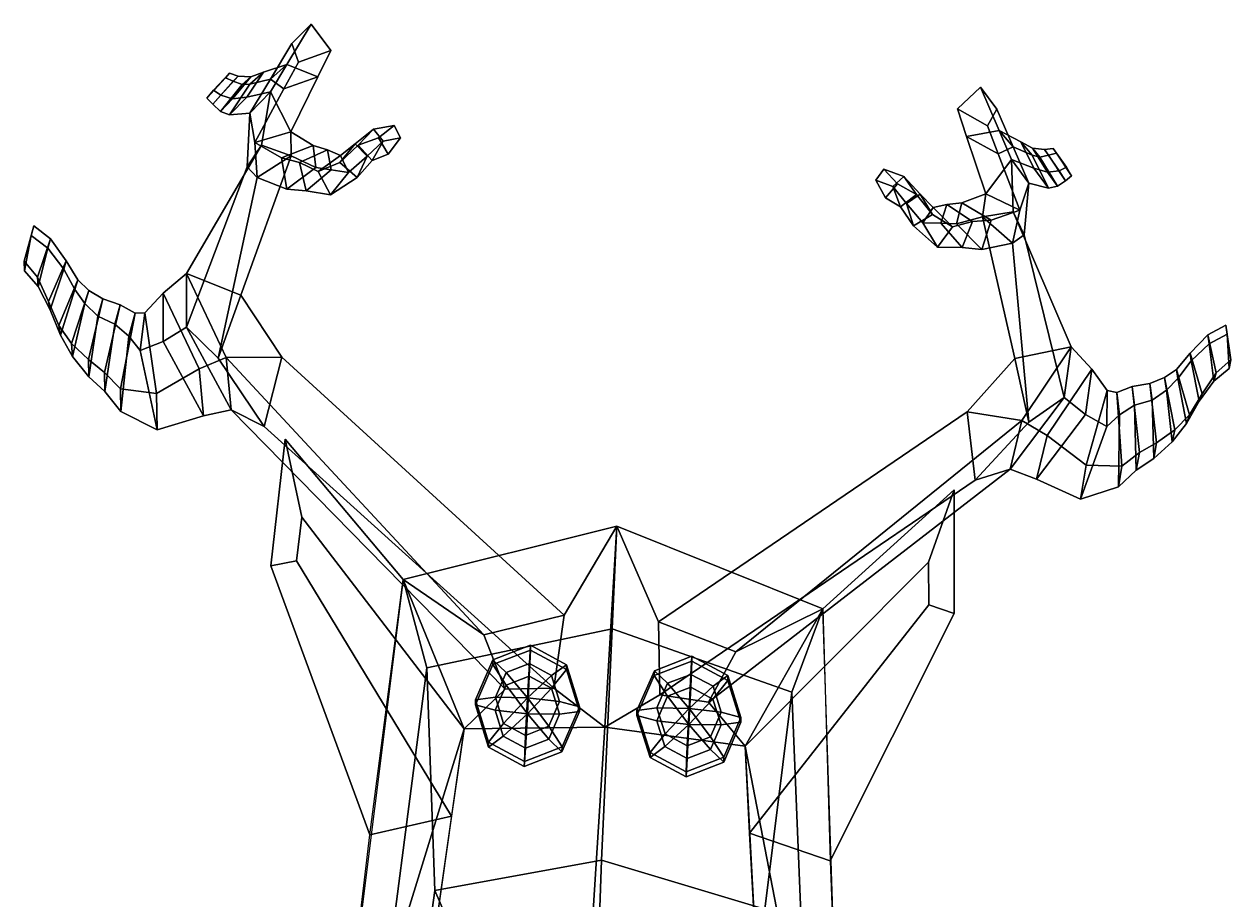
# Model space of a CAD drawing. Extents: x -81 to 90, y -151 to 340.
# Drawn here: x -76.4 to 90.5, y 218.9 to 340 of the extents above; entities that cross this region are included whole.
import ezdxf

# ---------------------------------------------------------------- set-up
doc = ezdxf.new("R2010")
doc.units = 0

msp = doc.modelspace()

# ---------------------------------------------------------------- linework, layer by layer
for points in [[(-40.095352, 334.412567, 207.224182), (-36.732872, 340.015625, 203.871353), (-39.40641, 337.324951, 202.72995), (-42.378284, 332.418579, 205.0634)], [(-40.095352, 334.412567, 207.224182), (-35.817768, 332.730316, 205.943649), (-34.035656, 336.354462, 203.961212), (-36.732872, 340.015625, 203.871353)], [(-36.732872, 340.015625, 203.871353), (-34.035656, 336.354462, 203.961212), (-38.484917, 334.732941, 202.349426), (-39.40641, 337.324951, 202.72995)], [(-42.378284, 332.418579, 205.0634), (-39.40641, 337.324951, 202.72995), (-38.484917, 334.732941, 202.349426), (-40.503178, 331.048279, 203.879868)], [(-35.817768, 332.730316, 205.943649), (-40.503178, 331.048279, 203.879868), (-38.484917, 334.732941, 202.349426), (-34.035656, 336.354462, 203.961212)], [(-42.354248, 330.637695, 209.477142), (-40.095352, 334.412567, 207.224182), (-43.320198, 333.357635, 204.881927), (-45.636112, 329.930511, 206.532761)], [(-40.095352, 334.412567, 207.224182), (-42.378284, 332.418579, 205.0634), (-45.200146, 331.728546, 202.653488), (-43.320198, 333.357635, 204.881927)], [(-39.539871, 325.132874, 210.088333), (-35.817768, 332.730316, 205.943649), (-40.095352, 334.412567, 207.224182), (-42.354248, 330.637695, 209.477142)], [(-51.152966, 329.78125, 193.268219), (-50.251778, 330.875244, 195.881805), (-48.04422, 333.214508, 196.076401), (-48.598701, 332.607269, 193.821518)], [(-47.515388, 332.107941, 197.368301), (-50.343987, 328.927399, 196.907501), (-51.152966, 329.78125, 193.268219), (-48.598701, 332.607269, 193.821518)], [(-46.288071, 331.654999, 201.004715), (-49.293667, 327.94809, 201.30249), (-50.343987, 328.927399, 196.907501), (-47.515388, 332.107941, 197.368301)], [(-49.247391, 330.206146, 199.754242), (-46.813408, 332.834229, 199.83905), (-48.04422, 333.214508, 196.076401), (-50.251778, 330.875244, 195.881805)], [(-47.615536, 329.701477, 204.096085), (-45.083961, 332.738831, 203.506821), (-46.813408, 332.834229, 199.83905), (-49.247391, 330.206146, 199.754242)], [(-46.813408, 332.834229, 199.83905), (-47.515388, 332.107941, 197.368301), (-48.598701, 332.607269, 193.821518), (-48.04422, 333.214508, 196.076401)], [(-42.378284, 332.418579, 205.0634), (-45.215389, 327.720367, 207.291687), (-48.050602, 327.48996, 204.191742), (-45.200146, 331.728546, 202.653488)], [(-45.636112, 329.930511, 206.532761), (-43.320198, 333.357635, 204.881927), (-45.083961, 332.738831, 203.506821), (-47.615536, 329.701477, 204.096085)], [(-45.083961, 332.738831, 203.506821), (-46.288071, 331.654999, 201.004715), (-47.515388, 332.107941, 197.368301), (-46.813408, 332.834229, 199.83905)], [(-43.320198, 333.357635, 204.881927), (-45.200146, 331.728546, 202.653488), (-46.288071, 331.654999, 201.004715), (-45.083961, 332.738831, 203.506821)], [(-44.53455, 323.661041, 206.939133), (-45.215389, 327.720367, 207.291687), (-42.378284, 332.418579, 205.0634), (-40.503178, 331.048279, 203.879868)], [(-39.539871, 325.132874, 210.088333), (-44.53455, 323.661041, 206.939133), (-40.503178, 331.048279, 203.879868), (-35.817768, 332.730316, 205.943649)], [(-50.343987, 328.927399, 196.907501), (-49.247391, 330.206146, 199.754242), (-50.251778, 330.875244, 195.881805), (-51.152966, 329.78125, 193.268219)], [(-45.200146, 331.728546, 202.653488), (-48.050602, 327.48996, 204.191742), (-49.293667, 327.94809, 201.30249), (-46.288071, 331.654999, 201.004715)], [(-45.215389, 327.720367, 207.291687), (-42.354248, 330.637695, 209.477142), (-45.636112, 329.930511, 206.532761), (-48.050602, 327.48996, 204.191742)], [(-43.589466, 323.270081, 213.075806), (-42.354248, 330.637695, 209.477142), (-45.215389, 327.720367, 207.291687), (-45.585426, 320.286652, 209.987442)], [(-43.589466, 323.270081, 213.075806), (-39.484158, 321.81839, 211.998566), (-39.539871, 325.132874, 210.088333), (-42.354248, 330.637695, 209.477142)], [(55.844578, 331.30957, 203.605118), (58.067959, 328.25705, 202.456512), (56.776043, 325.950714, 202.087662), (52.648159, 328.298584, 203.718597)], [(58.395294, 325.324799, 206.953018), (55.844578, 331.30957, 203.605118), (52.648159, 328.298584, 203.718597), (53.911739, 324.494415, 205.699554)], [(58.395294, 325.324799, 206.953018), (60.327011, 323.026917, 204.786392), (58.067959, 328.25705, 202.456512), (55.844578, 331.30957, 203.605118)], [(-49.293667, 327.94809, 201.30249), (-47.615536, 329.701477, 204.096085), (-49.247391, 330.206146, 199.754242), (-50.343987, 328.927399, 196.907501)], [(-48.050602, 327.48996, 204.191742), (-45.636112, 329.930511, 206.532761), (-47.615536, 329.701477, 204.096085), (-49.293667, 327.94809, 201.30249)], [(-45.585426, 320.286652, 209.987442), (-45.215389, 327.720367, 207.291687), (-44.53455, 323.661041, 206.939133), (-44.186638, 318.811066, 208.660172)], [(53.911739, 324.494415, 205.699554), (52.648159, 328.298584, 203.718597), (56.776043, 325.950714, 202.087662), (58.26199, 322.061523, 203.616486)], [(60.327011, 323.026917, 204.786392), (58.26199, 322.061523, 203.616486), (56.776043, 325.950714, 202.087662), (58.067959, 328.25705, 202.456512)], [(-32.765373, 320.874573, 202.495392), (-30.648138, 323.455048, 204.991943), (-28.107967, 325.488251, 203.362976), (-30.213787, 323.291656, 201.206635)], [(-30.648138, 323.455048, 204.991943), (-28.993454, 321.773956, 205.378922), (-26.78956, 323.812103, 203.813492), (-28.107967, 325.488251, 203.362976)], [(-30.213787, 323.291656, 201.206635), (-28.107967, 325.488251, 203.362976), (-25.248953, 326.006592, 201.732117), (-27.432777, 324.294159, 199.913498)], [(-28.107967, 325.488251, 203.362976), (-26.78956, 323.812103, 203.813492), (-24.36713, 324.306519, 202.311539), (-25.248953, 326.006592, 201.732117)], [(-26.083746, 322.034668, 200.21196), (-27.432777, 324.294159, 199.913498), (-25.248953, 326.006592, 201.732117), (-24.36713, 324.306519, 202.311539)], [(-44.53455, 323.661041, 206.939133), (-39.539871, 325.132874, 210.088333), (-36.465794, 323.236328, 208.492554), (-40.857887, 321.53891, 205.641907)], [(-39.539871, 325.132874, 210.088333), (-39.484158, 321.81839, 211.998566), (-36.11219, 320.186707, 210.066391), (-36.465794, 323.236328, 208.492554)], [(-28.993454, 321.773956, 205.378922), (-30.391081, 318.819641, 202.433075), (-28.284697, 321.169128, 201.281723), (-26.78956, 323.812103, 203.813492)], [(-28.284697, 321.169128, 201.281723), (-30.213787, 323.291656, 201.206635), (-27.432777, 324.294159, 199.913498), (-26.083746, 322.034668, 200.21196)], [(-26.78956, 323.812103, 203.813492), (-28.284697, 321.169128, 201.281723), (-26.083746, 322.034668, 200.21196), (-24.36713, 324.306519, 202.311539)], [(56.571049, 316.544617, 209.842361), (60.117603, 321.305725, 209.203339), (58.395294, 325.324799, 206.953018), (53.911739, 324.494415, 205.699554)], [(56.571049, 316.544617, 209.842361), (53.911739, 324.494415, 205.699554), (58.26199, 322.061523, 203.616486), (61.250359, 314.292114, 206.673767)], [(60.117603, 321.305725, 209.203339), (63.210693, 320.069519, 206.245361), (61.388412, 323.754395, 204.59761), (58.395294, 325.324799, 206.953018)], [(58.395294, 325.324799, 206.953018), (61.388412, 323.754395, 204.59761), (62.975716, 321.882935, 202.364822), (60.327011, 323.026917, 204.786392)], [(63.210693, 320.069519, 206.245361), (65.094528, 319.518982, 203.800369), (63.018703, 322.859161, 203.215637), (61.388412, 323.754395, 204.59761)], [(61.388412, 323.754395, 204.59761), (63.018703, 322.859161, 203.215637), (64.013367, 321.631012, 200.711395), (62.975716, 321.882935, 202.364822)], [(-53.998966, 298.117432, 218.238068), (-53.973431, 305.51825, 222.033249), (-43.589466, 323.270081, 213.075806), (-45.585426, 320.286652, 209.987442)], [(-53.973431, 305.51825, 222.033249), (-46.456375, 302.540863, 223.459076), (-39.484158, 321.81839, 211.998566), (-43.589466, 323.270081, 213.075806)], [(-44.186638, 318.811066, 208.660172), (-44.53455, 323.661041, 206.939133), (-40.857887, 321.53891, 205.641907), (-40.114704, 317.16394, 206.977753)], [(-40.857887, 321.53891, 205.641907), (-36.465794, 323.236328, 208.492554), (-34.484791, 322.629211, 207.351318), (-38.358376, 320.888153, 204.766617)], [(-38.358376, 320.888153, 204.766617), (-34.484791, 322.629211, 207.351318), (-32.658031, 321.863007, 206.323578), (-35.756565, 319.618011, 203.866791)], [(-36.465794, 323.236328, 208.492554), (-36.11219, 320.186707, 210.066391), (-33.983738, 319.867981, 208.677643), (-34.484791, 322.629211, 207.351318)], [(-35.756565, 319.618011, 203.866791), (-32.658031, 321.863007, 206.323578), (-30.648138, 323.455048, 204.991943), (-32.765373, 320.874573, 202.495392)], [(-34.484791, 322.629211, 207.351318), (-33.983738, 319.867981, 208.677643), (-31.5716, 319.475342, 207.186356), (-32.658031, 321.863007, 206.323578)], [(-30.391081, 318.819641, 202.433075), (-32.765373, 320.874573, 202.495392), (-30.213787, 323.291656, 201.206635), (-28.284697, 321.169128, 201.281723)], [(-32.658031, 321.863007, 206.323578), (-31.5716, 319.475342, 207.186356), (-28.993454, 321.773956, 205.378922), (-30.648138, 323.455048, 204.991943)], [(61.250359, 314.292114, 206.673767), (58.26199, 322.061523, 203.616486), (60.327011, 323.026917, 204.786392), (62.494965, 318.035797, 207.012115)], [(60.327011, 323.026917, 204.786392), (62.975716, 321.882935, 202.364822), (65.214233, 317.341156, 203.90004), (62.494965, 318.035797, 207.012115)], [(65.094528, 319.518982, 203.800369), (66.709633, 319.740814, 199.450668), (64.681892, 322.666382, 199.540207), (63.018703, 322.859161, 203.215637)], [(63.018703, 322.859161, 203.215637), (64.681892, 322.666382, 199.540207), (65.232658, 321.868622, 197.068939), (64.013367, 321.631012, 200.711395)], [(66.709633, 319.740814, 199.450668), (67.735794, 320.226196, 195.572906), (65.892265, 322.834625, 195.771698), (64.681892, 322.666382, 199.540207)], [(64.681892, 322.666382, 199.540207), (65.892265, 322.834625, 195.771698), (66.317787, 322.175415, 193.516678), (65.232658, 321.868622, 197.068939)], [(65.232658, 321.868622, 197.068939), (66.317787, 322.175415, 193.516678), (68.430809, 319.049591, 192.959183), (67.568199, 318.355591, 196.603424)], [(68.430809, 319.049591, 192.959183), (66.317787, 322.175415, 193.516678), (65.892265, 322.834625, 195.771698), (67.735794, 320.226196, 195.572906)], [(-49.613739, 293.810455, 217.745514), (-44.186638, 318.811066, 208.660172), (-39.484158, 321.81839, 211.998566), (-46.456375, 302.540863, 223.459076)], [(-39.484158, 321.81839, 211.998566), (-44.186638, 318.811066, 208.660172), (-40.114704, 317.16394, 206.977753), (-36.11219, 320.186707, 210.066391)], [(-40.114704, 317.16394, 206.977753), (-40.857887, 321.53891, 205.641907), (-38.358376, 320.888153, 204.766617), (-37.434593, 316.977509, 205.838913)], [(-37.434593, 316.977509, 205.838913), (-38.358376, 320.888153, 204.766617), (-35.756565, 319.618011, 203.866791), (-34.066242, 316.407043, 204.368637)], [(-34.066242, 316.407043, 204.368637), (-35.756565, 319.618011, 203.866791), (-32.765373, 320.874573, 202.495392), (-30.391081, 318.819641, 202.433075)], [(-31.5716, 319.475342, 207.186356), (-34.066242, 316.407043, 204.368637), (-30.391081, 318.819641, 202.433075), (-28.993454, 321.773956, 205.378922)], [(60.356411, 314.043671, 212.813766), (60.117603, 321.305725, 209.203339), (56.571049, 316.544617, 209.842361), (56.084084, 313.375305, 211.760178)], [(60.356411, 314.043671, 212.813766), (61.869995, 310.878571, 209.724792), (62.494965, 318.035797, 207.012115), (60.117603, 321.305725, 209.203339)], [(62.494965, 318.035797, 207.012115), (65.214233, 317.341156, 203.90004), (63.210693, 320.069519, 206.245361), (60.117603, 321.305725, 209.203339)], [(62.975716, 321.882935, 202.364822), (64.013367, 321.631012, 200.711395), (66.461403, 317.57901, 201.004578), (65.214233, 317.341156, 203.90004)], [(64.013367, 321.631012, 200.711395), (65.232658, 321.868622, 197.068939), (67.568199, 318.355591, 196.603424), (66.461403, 317.57901, 201.004578)], [(-53.998966, 298.117432, 218.238068), (-45.585426, 320.286652, 209.987442), (-44.186638, 318.811066, 208.660172), (-49.613739, 293.810455, 217.745514)], [(-36.11219, 320.186707, 210.066391), (-40.114704, 317.16394, 206.977753), (-37.434593, 316.977509, 205.838913), (-33.983738, 319.867981, 208.677643)], [(-33.983738, 319.867981, 208.677643), (-37.434593, 316.977509, 205.838913), (-34.066242, 316.407043, 204.368637), (-31.5716, 319.475342, 207.186356)], [(42.697784, 315.96524, 200.040848), (41.352894, 318.447021, 202.144196), (42.454365, 319.935425, 201.557449), (44.341209, 317.910217, 199.731705)], [(45.229244, 318.92514, 203.174637), (42.454365, 319.935425, 201.557449), (41.352894, 318.447021, 202.144196), (43.698746, 317.539124, 203.63475)], [(46.967289, 316.454315, 201.012909), (44.341209, 317.910217, 199.731705), (42.454365, 319.935425, 201.557449), (45.229244, 318.92514, 203.174637)], [(47.477352, 316.516296, 204.794724), (45.229244, 318.92514, 203.174637), (43.698746, 317.539124, 203.63475), (45.614819, 315.18454, 205.192947)], [(49.171825, 313.683472, 202.294022), (46.967289, 316.454315, 201.012909), (45.229244, 318.92514, 203.174637), (47.477352, 316.516296, 204.794724)], [(65.214233, 317.341156, 203.90004), (66.461403, 317.57901, 201.004578), (65.094528, 319.518982, 203.800369), (63.210693, 320.069519, 206.245361)], [(66.461403, 317.57901, 201.004578), (67.568199, 318.355591, 196.603424), (66.709633, 319.740814, 199.450668), (65.094528, 319.518982, 203.800369)], [(67.568199, 318.355591, 196.603424), (68.430809, 319.049591, 192.959183), (67.735794, 320.226196, 195.572906), (66.709633, 319.740814, 199.450668)], [(43.698746, 317.539124, 203.63475), (41.352894, 318.447021, 202.144196), (42.697784, 315.96524, 200.040848), (44.767937, 314.745117, 201.101395)], [(44.767937, 314.745117, 201.101395), (42.697784, 315.96524, 200.040848), (44.341209, 317.910217, 199.731705), (46.967289, 316.454315, 201.012909)], [(45.614819, 315.18454, 205.192947), (43.698746, 317.539124, 203.63475), (44.767937, 314.745117, 201.101395), (46.542439, 312.115784, 202.247025)], [(61.869995, 310.878571, 209.724792), (60.266449, 309.720123, 208.408249), (61.250359, 314.292114, 206.673767), (62.494965, 318.035797, 207.012115)], [(46.542439, 312.115784, 202.247025), (44.767937, 314.745117, 201.101395), (46.967289, 316.454315, 201.012909), (49.171825, 313.683472, 202.294022)], [(49.261162, 314.630585, 206.119537), (47.477352, 316.516296, 204.794724), (45.614819, 315.18454, 205.192947), (47.871216, 312.51947, 206.992142)], [(51.97485, 311.957397, 203.653641), (49.171825, 313.683472, 202.294022), (47.477352, 316.516296, 204.794724), (49.261162, 314.630585, 206.119537)], [(56.571049, 316.544617, 209.842361), (53.246052, 315.275391, 208.26651), (52.498619, 312.406403, 209.848389), (56.084084, 313.375305, 211.760178)], [(61.250359, 314.292114, 206.673767), (57.305614, 312.910187, 205.399811), (53.246052, 315.275391, 208.26651), (56.571049, 316.544617, 209.842361)], [(47.871216, 312.51947, 206.992142), (45.614819, 315.18454, 205.192947), (46.542439, 312.115784, 202.247025), (49.87418, 309.162262, 204.169952)], [(51.187599, 315.043793, 207.136566), (49.261162, 314.630585, 206.119537), (47.871216, 312.51947, 206.992142), (50.330929, 312.474274, 208.47081)], [(54.733482, 312.722687, 204.538132), (51.97485, 311.957397, 203.653641), (49.261162, 314.630585, 206.119537), (51.187599, 315.043793, 207.136566)], [(53.246052, 315.275391, 208.26651), (51.187599, 315.043793, 207.136566), (50.330929, 312.474274, 208.47081), (52.498619, 312.406403, 209.848389)], [(57.305614, 312.910187, 205.399811), (54.733482, 312.722687, 204.538132), (51.187599, 315.043793, 207.136566), (53.246052, 315.275391, 208.26651)], [(60.266449, 309.720123, 208.408249), (55.993511, 308.84906, 206.749039), (57.305614, 312.910187, 205.399811), (61.250359, 314.292114, 206.673767)], [(68.379105, 295.375458, 221.768478), (60.356411, 314.043671, 212.813766), (56.084084, 313.375305, 211.760178), (60.580276, 293.746613, 223.231995)], [(67.412346, 288.385132, 217.99411), (61.869995, 310.878571, 209.724792), (60.356411, 314.043671, 212.813766), (68.379105, 295.375458, 221.768478)], [(-76.430573, 307.204529, 196.795898), (-75.083488, 312.121521, 196.96402), (-75.47319, 310.796051, 194.611267), (-76.391403, 305.885071, 194.164658)], [(-74.602043, 304.993744, 199.573227), (-72.77253, 310.295624, 200.115982), (-75.083488, 312.121521, 196.96402), (-76.430573, 307.204529, 196.795898)], [(-72.77253, 310.295624, 200.115982), (-73.161308, 309.031036, 197.4133), (-75.47319, 310.796051, 194.611267), (-75.083488, 312.121521, 196.96402)], [(49.87418, 309.162262, 204.169952), (46.542439, 312.115784, 202.247025), (49.171825, 313.683472, 202.294022), (51.97485, 311.957397, 203.653641)], [(50.330929, 312.474274, 208.47081), (47.871216, 312.51947, 206.992142), (49.87418, 309.162262, 204.169952), (53.302498, 309.130981, 205.623215)], [(53.302498, 309.130981, 205.623215), (49.87418, 309.162262, 204.169952), (51.97485, 311.957397, 203.653641), (54.733482, 312.722687, 204.538132)], [(52.498619, 312.406403, 209.848389), (50.330929, 312.474274, 208.47081), (53.302498, 309.130981, 205.623215), (55.993511, 308.84906, 206.749039)], [(56.084084, 313.375305, 211.760178), (52.498619, 312.406403, 209.848389), (55.993511, 308.84906, 206.749039), (60.266449, 309.720123, 208.408249)], [(55.993511, 308.84906, 206.749039), (53.302498, 309.130981, 205.623215), (54.733482, 312.722687, 204.538132), (57.305614, 312.910187, 205.399811)], [(62.530804, 284.977905, 217.528702), (60.580276, 293.746613, 223.231995), (56.084084, 313.375305, 211.760178), (60.266449, 309.720123, 208.408249)], [(-73.161308, 309.031036, 197.4133), (-74.500252, 303.712891, 196.585632), (-76.391403, 305.885071, 194.164658), (-75.47319, 310.796051, 194.611267)], [(67.412346, 288.385132, 217.99411), (62.530804, 284.977905, 217.528702), (60.266449, 309.720123, 208.408249), (61.869995, 310.878571, 209.724792)], [(-73.047989, 301.663849, 202.796631), (-70.613289, 307.263214, 203.888412), (-72.77253, 310.295624, 200.115982), (-74.602043, 304.993744, 199.573227)], [(-70.95961, 306.138977, 200.786026), (-72.834442, 300.486938, 199.409698), (-74.500252, 303.712891, 196.585632), (-73.161308, 309.031036, 197.4133)], [(-70.613289, 307.263214, 203.888412), (-70.95961, 306.138977, 200.786026), (-73.161308, 309.031036, 197.4133), (-72.77253, 310.295624, 200.115982)], [(-74.500252, 303.712891, 196.585632), (-74.602043, 304.993744, 199.573227), (-76.430573, 307.204529, 196.795898), (-76.391403, 305.885071, 194.164658)], [(-71.635529, 298.342163, 205.910309), (-69.025116, 304.639343, 207.011322), (-70.613289, 307.263214, 203.888412), (-73.047989, 301.663849, 202.796631)], [(-69.025116, 304.639343, 207.011322), (-69.429535, 303.326294, 203.58493), (-70.95961, 306.138977, 200.786026), (-70.613289, 307.263214, 203.888412)], [(-69.429535, 303.326294, 203.58493), (-71.419968, 296.978851, 202.16066), (-72.834442, 300.486938, 199.409698), (-70.95961, 306.138977, 200.786026)], [(-53.973431, 305.51825, 222.033249), (-53.998966, 298.117432, 218.238068), (-57.221348, 296.1185, 216.973907), (-57.203865, 302.794769, 220.384491)], [(-48.469933, 293.911469, 227.362747), (-53.973431, 305.51825, 222.033249), (-57.203865, 302.794769, 220.384491), (-52.232677, 292.347931, 225.185623)], [(-48.469933, 293.911469, 227.362747), (-40.811146, 293.947632, 227.806305), (-46.456375, 302.540863, 223.459076), (-53.973431, 305.51825, 222.033249)], [(-72.834442, 300.486938, 199.409698), (-73.047989, 301.663849, 202.796631), (-74.602043, 304.993744, 199.573227), (-74.500252, 303.712891, 196.585632)], [(-69.879517, 295.847961, 208.815857), (-67.50473, 303.183411, 209.436432), (-69.025116, 304.639343, 207.011322), (-71.635529, 298.342163, 205.910309)], [(-67.50473, 303.183411, 209.436432), (-68.047798, 301.377991, 205.758057), (-69.429535, 303.326294, 203.58493), (-69.025116, 304.639343, 207.011322)], [(-68.047798, 301.377991, 205.758057), (-69.751648, 294.027985, 204.738602), (-71.419968, 296.978851, 202.16066), (-69.429535, 303.326294, 203.58493)], [(-67.530449, 293.609558, 212.042755), (-65.558456, 302.018921, 212.065491), (-67.50473, 303.183411, 209.436432), (-69.879517, 295.847961, 208.815857)], [(-65.558456, 302.018921, 212.065491), (-66.22599, 299.624664, 208.154617), (-68.047798, 301.377991, 205.758057), (-67.50473, 303.183411, 209.436432)], [(-57.203865, 302.794769, 220.384491), (-57.221348, 296.1185, 216.973907), (-60.398281, 294.892578, 215.284332), (-59.737232, 300.078278, 219.342804)], [(-52.232677, 292.347931, 225.185623), (-57.203865, 302.794769, 220.384491), (-59.737232, 300.078278, 219.342804), (-58.126205, 288.935913, 222.438477)], [(-40.811146, 293.947632, 227.806305), (-43.2285, 284.375092, 220.868454), (-49.613739, 293.810455, 217.745514), (-46.456375, 302.540863, 223.459076)], [(-71.419968, 296.978851, 202.16066), (-71.635529, 298.342163, 205.910309), (-73.047989, 301.663849, 202.796631), (-72.834442, 300.486938, 199.409698)], [(-66.22599, 299.624664, 208.154617), (-67.479164, 291.239594, 207.642365), (-69.751648, 294.027985, 204.738602), (-68.047798, 301.377991, 205.758057)], [(-65.323677, 291.842896, 214.894623), (-63.139977, 301.180542, 214.919296), (-65.558456, 302.018921, 212.065491), (-67.530449, 293.609558, 212.042755)], [(-63.139977, 301.180542, 214.919296), (-63.87936, 298.522736, 210.574036), (-66.22599, 299.624664, 208.154617), (-65.558456, 302.018921, 212.065491)], [(-63.107124, 289.54541, 218.074142), (-61.090996, 300.011658, 217.732773), (-63.139977, 301.180542, 214.919296), (-65.323677, 291.842896, 214.894623)], [(-61.090996, 300.011658, 217.732773), (-61.929096, 296.842804, 213.016846), (-63.87936, 298.522736, 210.574036), (-63.139977, 301.180542, 214.919296)], [(-63.87936, 298.522736, 210.574036), (-65.263435, 289.211151, 210.005585), (-67.479164, 291.239594, 207.642365), (-66.22599, 299.624664, 208.154617)], [(-58.126205, 288.935913, 222.438477), (-59.737232, 300.078278, 219.342804), (-61.090996, 300.011658, 217.732773), (-63.107124, 289.54541, 218.074142)], [(-59.737232, 300.078278, 219.342804), (-60.398281, 294.892578, 215.284332), (-61.929096, 296.842804, 213.016846), (-61.090996, 300.011658, 217.732773)], [(-69.751648, 294.027985, 204.738602), (-69.879517, 295.847961, 208.815857), (-71.635529, 298.342163, 205.910309), (-71.419968, 296.978851, 202.16066)], [(-61.929096, 296.842804, 213.016846), (-63.073532, 286.425079, 212.727463), (-65.263435, 289.211151, 210.005585), (-63.87936, 298.522736, 210.574036)], [(-53.998966, 298.117432, 218.238068), (-47.777939, 286.678131, 222.264969), (-51.608456, 285.822632, 220.601807), (-57.221348, 296.1185, 216.973907)], [(-47.777939, 286.678131, 222.264969), (-53.998966, 298.117432, 218.238068), (-49.613739, 293.810455, 217.745514), (-43.2285, 284.375092, 220.868454)], [(88.403885, 291.78656, 199.237869), (90.453072, 293.588501, 196.44725), (89.751968, 298.389435, 196.603424), (87.275787, 297.026123, 199.769562)], [(87.275787, 297.026123, 199.769562), (89.751968, 298.389435, 196.603424), (89.932587, 297.111755, 194.254929), (87.459282, 295.806366, 197.070938)], [(87.459282, 295.806366, 197.070938), (89.932587, 297.111755, 194.254929), (90.210373, 292.388733, 193.822037), (88.100365, 290.633606, 196.256409)], [(90.453072, 293.588501, 196.44725), (90.210373, 292.388733, 193.822037), (89.932587, 297.111755, 194.254929), (89.751968, 298.389435, 196.603424)], [(-67.479164, 291.239594, 207.642365), (-67.530449, 293.609558, 212.042755), (-69.879517, 295.847961, 208.815857), (-69.751648, 294.027985, 204.738602)], [(-60.398281, 294.892578, 215.284332), (-58.023239, 283.904572, 217.457108), (-63.073532, 286.425079, 212.727463), (-61.929096, 296.842804, 213.016846)], [(-57.221348, 296.1185, 216.973907), (-51.608456, 285.822632, 220.601807), (-58.023239, 283.904572, 217.457108), (-60.398281, 294.892578, 215.284332)], [(86.494888, 288.887054, 202.4767), (88.403885, 291.78656, 199.237869), (87.275787, 297.026123, 199.769562), (84.805229, 294.499634, 203.559006)], [(84.805229, 294.499634, 203.559006), (87.275787, 297.026123, 199.769562), (87.459282, 295.806366, 197.070938), (84.960716, 293.419556, 200.460403)], [(84.960716, 293.419556, 200.460403), (87.459282, 295.806366, 197.070938), (88.100365, 290.633606, 196.256409), (86.090233, 287.850037, 199.095963)], [(-47.777939, 286.678131, 222.264969), (-48.469933, 293.911469, 227.362747), (-52.232677, 292.347931, 225.185623), (-51.608456, 285.822632, 220.601807)], [(-48.469933, 293.911469, 227.362747), (-12.860009, 255.526627, 239.496521), (-1.765542, 258.249573, 239.932297), (-40.811146, 293.947632, 227.806305)], [(-12.860009, 255.526627, 239.496521), (-48.469933, 293.911469, 227.362747), (-47.777939, 286.678131, 222.264969), (-9.910738, 248.040466, 231.467987)], [(-1.765542, 258.249573, 239.932297), (-3.159391, 248.157684, 228.673218), (-43.2285, 284.375092, 220.868454), (-40.811146, 293.947632, 227.806305)], [(61.544876, 285.185944, 227.146774), (68.379105, 295.375458, 221.768478), (60.580276, 293.746613, 223.231995), (53.972191, 286.406647, 227.618958)], [(53.972191, 286.406647, 227.618958), (60.580276, 293.746613, 223.231995), (62.530804, 284.977905, 217.528702), (55.111748, 276.923004, 220.693665)], [(61.544876, 285.185944, 227.146774), (65.049042, 283.135071, 224.960175), (71.203453, 292.292206, 220.114777), (68.379105, 295.375458, 221.768478)], [(68.379105, 295.375458, 221.768478), (71.203453, 292.292206, 220.114777), (70.337288, 286.001221, 216.72348), (67.412346, 288.385132, 217.99411)], [(84.72979, 285.968506, 205.604843), (86.494888, 288.887054, 202.4767), (84.805229, 294.499634, 203.559006), (82.945175, 292.265015, 206.695221)], [(82.945175, 292.265015, 206.695221), (84.805229, 294.499634, 203.559006), (84.960716, 293.419556, 200.460403), (83.131523, 291.000214, 203.27301)], [(-65.263435, 289.211151, 210.005585), (-65.323677, 291.842896, 214.894623), (-67.530449, 293.609558, 212.042755), (-67.479164, 291.239594, 207.642365)], [(-51.608456, 285.822632, 220.601807), (-52.232677, 292.347931, 225.185623), (-58.126205, 288.935913, 222.438477), (-58.023239, 283.904572, 217.457108)], [(65.049042, 283.135071, 224.960175), (70.437218, 279.028656, 222.201462), (73.353378, 289.333496, 219.071136), (71.203453, 292.292206, 220.114777)], [(71.203453, 292.292206, 220.114777), (73.353378, 289.333496, 219.071136), (73.309334, 284.367645, 215.026138), (70.337288, 286.001221, 216.72348)], [(82.726326, 283.873993, 208.523239), (84.72979, 285.968506, 205.604843), (82.945175, 292.265015, 206.695221), (81.291298, 291.117523, 209.129761)], [(81.291298, 291.117523, 209.129761), (82.945175, 292.265015, 206.695221), (83.131523, 291.000214, 203.27301), (81.550804, 289.369537, 205.456528)], [(83.131523, 291.000214, 203.27301), (84.960716, 293.419556, 200.460403), (86.090233, 287.850037, 199.095963), (84.297585, 284.758209, 201.861954)], [(88.100365, 290.633606, 196.256409), (90.210373, 292.388733, 193.822037), (90.453072, 293.588501, 196.44725), (88.403885, 291.78656, 199.237869)], [(-63.073532, 286.425079, 212.727463), (-63.107124, 289.54541, 218.074142), (-65.323677, 291.842896, 214.894623), (-65.263435, 289.211151, 210.005585)], [(80.172768, 282.101624, 211.763855), (82.726326, 283.873993, 208.523239), (81.291298, 291.117523, 209.129761), (79.255814, 290.307007, 211.768753)], [(79.255814, 290.307007, 211.768753), (81.291298, 291.117523, 209.129761), (81.550804, 289.369537, 205.456528), (79.562943, 287.985321, 207.864243)], [(81.550804, 289.369537, 205.456528), (83.131523, 291.000214, 203.27301), (84.297585, 284.758209, 201.861954), (82.323181, 282.222412, 204.453705)], [(86.090233, 287.850037, 199.095963), (88.100365, 290.633606, 196.256409), (88.403885, 291.78656, 199.237869), (86.494888, 288.887054, 202.4767)], [(-58.023239, 283.904572, 217.457108), (-58.126205, 288.935913, 222.438477), (-63.107124, 289.54541, 218.074142), (-63.073532, 286.425079, 212.727463)], [(70.437218, 279.028656, 222.201462), (75.385483, 278.89267, 217.819839), (74.662354, 289.071075, 217.456741), (73.353378, 289.333496, 219.071136)], [(73.353378, 289.333496, 219.071136), (74.662354, 289.071075, 217.456741), (75.032867, 285.990326, 212.748535), (73.309334, 284.367645, 215.026138)], [(75.385483, 278.89267, 217.819839), (77.813049, 280.749695, 214.627457), (76.797165, 289.874054, 214.633163), (74.662354, 289.071075, 217.456741)], [(74.662354, 289.071075, 217.456741), (76.797165, 289.874054, 214.633163), (77.137039, 287.29184, 210.294678), (75.032867, 285.990326, 212.748535)], [(77.813049, 280.749695, 214.627457), (80.172768, 282.101624, 211.763855), (79.255814, 290.307007, 211.768753), (76.797165, 289.874054, 214.633163)], [(76.797165, 289.874054, 214.633163), (79.255814, 290.307007, 211.768753), (79.562943, 287.985321, 207.864243), (77.137039, 287.29184, 210.294678)], [(79.562943, 287.985321, 207.864243), (81.550804, 289.369537, 205.456528), (82.323181, 282.222412, 204.453705), (79.777252, 279.920502, 207.372391)], [(84.297585, 284.758209, 201.861954), (86.090233, 287.850037, 199.095963), (86.494888, 288.887054, 202.4767), (84.72979, 285.968506, 205.604843)], [(59.912258, 278.435547, 222.069351), (55.111748, 276.923004, 220.693665), (62.530804, 284.977905, 217.528702), (67.412346, 288.385132, 217.99411)], [(67.412346, 288.385132, 217.99411), (70.337288, 286.001221, 216.72348), (63.583817, 277.062195, 220.395447), (59.912258, 278.435547, 222.069351)], [(75.032867, 285.990326, 212.748535), (77.137039, 287.29184, 210.294678), (77.372742, 278.322845, 209.747971), (74.910866, 275.999603, 212.483749)], [(77.137039, 287.29184, 210.294678), (79.562943, 287.985321, 207.864243), (79.777252, 279.920502, 207.372391), (77.372742, 278.322845, 209.747971)], [(-9.910738, 248.040466, 231.467987), (-47.777939, 286.678131, 222.264969), (-43.2285, 284.375092, 220.868454), (-3.159391, 248.157684, 228.673218)], [(11.284814, 257.356689, 239.913666), (53.972191, 286.406647, 227.618958), (55.111748, 276.923004, 220.693665), (11.475227, 247.220474, 228.655075)], [(11.284814, 257.356689, 239.913666), (22.003353, 253.186829, 239.448761), (61.544876, 285.185944, 227.146774), (53.972191, 286.406647, 227.618958)], [(70.337288, 286.001221, 216.72348), (73.309334, 284.367645, 215.026138), (69.673988, 274.321808, 217.234879), (63.583817, 277.062195, 220.395447)], [(73.309334, 284.367645, 215.026138), (75.032867, 285.990326, 212.748535), (74.910866, 275.999603, 212.483749), (69.673988, 274.321808, 217.234879)], [(82.323181, 282.222412, 204.453705), (84.297585, 284.758209, 201.861954), (84.72979, 285.968506, 205.604843), (82.726326, 283.873993, 208.523239)], [(22.003353, 253.186829, 239.448761), (18.204618, 246.241531, 231.433182), (59.912258, 278.435547, 222.069351), (61.544876, 285.185944, 227.146774)], [(59.912258, 278.435547, 222.069351), (63.583817, 277.062195, 220.395447), (65.049042, 283.135071, 224.960175), (61.544876, 285.185944, 227.146774)], [(79.777252, 279.920502, 207.372391), (82.323181, 282.222412, 204.453705), (82.726326, 283.873993, 208.523239), (80.172768, 282.101624, 211.763855)], [(-40.309147, 282.621399, 234.73967), (-38.032803, 271.793915, 228.641861), (-38.781261, 265.785309, 227.963501), (-42.307182, 265.072021, 232.735947)], [(-42.307182, 265.072021, 232.735947), (-28.60055, 227.895081, 245.741791), (-24.019569, 263.19397, 249.709671), (-40.309147, 282.621399, 234.73967)], [(-38.032803, 271.793915, 228.641861), (-40.309147, 282.621399, 234.73967), (-24.019569, 263.19397, 249.709671), (-15.582921, 242.526031, 228.479462)], [(63.583817, 277.062195, 220.395447), (69.673988, 274.321808, 217.234879), (70.437218, 279.028656, 222.201462), (65.049042, 283.135071, 224.960175)], [(77.372742, 278.322845, 209.747971), (79.777252, 279.920502, 207.372391), (80.172768, 282.101624, 211.763855), (77.813049, 280.749695, 214.627457)], [(74.910866, 275.999603, 212.483749), (77.372742, 278.322845, 209.747971), (77.813049, 280.749695, 214.627457), (75.385483, 278.89267, 217.819839)], [(69.673988, 274.321808, 217.234879), (74.910866, 275.999603, 212.483749), (75.385483, 278.89267, 217.819839), (70.437218, 279.028656, 222.201462)], [(18.204618, 246.241531, 231.433182), (11.475227, 247.220474, 228.655075), (55.111748, 276.923004, 220.693665), (59.912258, 278.435547, 222.069351)], [(48.615471, 265.570038, 228.504654), (23.261236, 240.131973, 228.435013), (34.03231, 259.120026, 249.622192), (52.199486, 275.595764, 234.574432)], [(52.169266, 258.505157, 232.596497), (52.199486, 275.595764, 234.574432), (34.03231, 259.120026, 249.622192), (35.044189, 224.281708, 245.680466)], [(52.199486, 275.595764, 234.574432), (52.169266, 258.505157, 232.596497), (48.686787, 259.69696, 227.834), (48.615471, 265.570038, 228.504654)], [(-38.781261, 265.785309, 227.963501), (-38.032803, 271.793915, 228.641861), (-15.582921, 242.526031, 228.479462), (-17.341846, 230.457001, 227.151443)], [(-12.860009, 255.526627, 239.496521), (-24.019569, 263.19397, 249.709671), (5.549259, 270.557526, 250.894409), (-1.765542, 258.249573, 239.932297)], [(-24.019569, 263.19397, 249.709671), (-20.719784, 250.966003, 271.437439), (4.888628, 256.379639, 272.223938), (5.549259, 270.557526, 250.894409)], [(-3.159391, 248.157684, 228.673218), (-1.765542, 258.249573, 239.932297), (5.549259, 270.557526, 250.894409), (3.867466, 242.785614, 221.12616)], [(11.475227, 247.220474, 228.655075), (3.867466, 242.785614, 221.12616), (5.549259, 270.557526, 250.894409), (11.284814, 257.356689, 239.913666)], [(34.03231, 259.120026, 249.622192), (5.549259, 270.557526, 250.894409), (4.888628, 256.379639, 272.223938), (29.724623, 247.589752, 271.368744)], [(22.003353, 253.186829, 239.448761), (11.284814, 257.356689, 239.913666), (5.549259, 270.557526, 250.894409), (34.03231, 259.120026, 249.622192)], [(-42.307182, 265.072021, 232.735947), (-38.781261, 265.785309, 227.963501), (-17.341846, 230.457001, 227.151443), (-28.60055, 227.895081, 245.741791)], [(48.686787, 259.69696, 227.834), (23.870003, 228.108719, 227.111435), (23.261236, 240.131973, 228.435013), (48.615471, 265.570038, 228.504654)], [(-24.019569, 263.19397, 249.709671), (-31.983669, 199.466354, 242.593765), (-27.876123, 195.920593, 265.172852), (-20.719784, 250.966003, 271.437439)], [(-9.910738, 248.040466, 231.467987), (-15.582921, 242.526031, 228.479462), (-24.019569, 263.19397, 249.709671), (-12.860009, 255.526627, 239.496521)], [(18.204618, 246.241531, 231.433182), (22.003353, 253.186829, 239.448761), (34.03231, 259.120026, 249.622192), (23.261236, 240.131973, 228.435013)], [(52.169266, 258.505157, 232.596497), (35.044189, 224.281708, 245.680466), (23.870003, 228.108719, 227.111435), (48.686787, 259.69696, 227.834)], [(34.03231, 259.120026, 249.622192), (29.724623, 247.589752, 271.368744), (31.967388, 193.189758, 265.136139), (36.113514, 196.354858, 242.551895)], [(4.888628, 256.379639, 272.223938), (-20.719784, 250.966003, 271.437439), (-19.642057, 220.173889, 295.990479), (3.423232, 224.353012, 296.734039)], [(4.888628, 256.379639, 272.223938), (3.423232, 224.353012, 296.734039), (25.986465, 217.583923, 295.946564), (29.724623, 247.589752, 271.368744)], [(-11.598454, 251.424149, 284.388428), (-6.387136, 253.434708, 284.653076), (-6.380379, 254.112091, 279.94281), (-11.591877, 252.101181, 279.678192)], [(-9.769209, 250.340378, 275.614105), (-11.591877, 252.101181, 279.678192), (-6.380379, 254.112091, 279.94281), (-6.548059, 251.586594, 275.777649)], [(-3.489043, 249.918411, 275.605469), (-6.548059, 251.586594, 275.777649), (-6.380379, 254.112091, 279.94281), (-1.434628, 251.410385, 279.663879)], [(-1.441205, 250.733322, 284.374115), (-1.434628, 251.410385, 279.663879), (-6.380379, 254.112091, 279.94281), (-6.387136, 253.434708, 284.653076)], [(-14.023469, 245.859879, 283.73526), (-11.598454, 251.424149, 284.388428), (-11.591877, 252.101181, 279.678192), (-14.017321, 246.536072, 279.024933)], [(-14.017321, 246.536072, 279.024933), (-11.591877, 252.101181, 279.678192), (-9.769209, 250.340378, 275.614105), (-11.265956, 246.902313, 275.210571)], [(-9.785995, 248.56868, 287.945892), (-6.565134, 249.814362, 288.109436), (-6.387136, 253.434708, 284.653076), (-11.598454, 251.424149, 284.388428)], [(-3.50583, 248.146713, 287.937256), (-1.441205, 250.733322, 284.374115), (-6.387136, 253.434708, 284.653076), (-6.565134, 249.814362, 288.109436)], [(10.717935, 249.906372, 284.356995), (15.918882, 251.897873, 284.620758), (15.925638, 252.575226, 279.910492), (10.72451, 250.583389, 279.646729)], [(12.556633, 248.840256, 275.583435), (10.72451, 250.583389, 279.646729), (15.925638, 252.575226, 279.910492), (15.771461, 250.074615, 275.74649)], [(18.836798, 248.418259, 275.574799), (15.771461, 250.074615, 275.74649), (15.925638, 252.575226, 279.910492), (20.88176, 249.892593, 279.632446)], [(20.875183, 249.215546, 284.342682), (20.88176, 249.892593, 279.632446), (15.925638, 252.575226, 279.910492), (15.918882, 251.897873, 284.620758)], [(-24.7976, 182.705093, 295.703003), (-19.642057, 220.173889, 295.990479), (-20.719784, 250.966003, 271.437439), (-27.876123, 195.920593, 265.172852)], [(-11.282056, 245.131882, 287.542389), (-9.785995, 248.56868, 287.945892), (-11.598454, 251.424149, 284.388428), (-14.023469, 245.859879, 283.73526)], [(-11.265956, 246.902313, 275.210571), (-9.769209, 250.340378, 275.614105), (-6.820304, 246.818604, 273.749115)], [(-6.820304, 246.818604, 273.749115), (-9.769209, 250.340378, 275.614105), (-6.548059, 251.586594, 275.777649)], [(-6.820304, 246.818604, 273.749115), (-6.548059, 251.586594, 275.777649), (-3.489043, 249.918411, 275.605469)], [(-2.394551, 244.546555, 287.530701), (0.356815, 244.912766, 283.716339), (-1.441205, 250.733322, 284.374115), (-3.50583, 248.146713, 287.937256)], [(0.362964, 245.588959, 279.006012), (-2.378452, 246.316956, 275.198853), (-3.489043, 249.918411, 275.605469), (-1.434628, 251.410385, 279.663879)], [(0.356815, 244.912766, 283.716339), (0.362964, 245.588959, 279.006012), (-1.434628, 251.410385, 279.663879), (-1.441205, 250.733322, 284.374115)], [(8.317426, 244.388428, 283.705841), (10.717935, 249.906372, 284.356995), (10.72451, 250.583389, 279.646729), (8.323575, 245.064667, 278.995544)], [(8.323575, 245.064667, 278.995544), (10.72451, 250.583389, 279.646729), (12.556633, 248.840256, 275.583435), (11.074942, 245.430878, 275.181152)], [(12.539845, 247.068558, 287.915253), (15.754386, 248.302399, 288.078217), (15.918882, 251.897873, 284.620758), (10.717935, 249.906372, 284.356995)], [(18.820011, 246.646561, 287.906616), (20.875183, 249.215546, 284.342682), (15.918882, 251.897873, 284.620758), (15.754386, 248.302399, 288.078217)], [(-6.840205, 244.630264, 288.992157), (-6.565134, 249.814362, 288.109436), (-9.785995, 248.56868, 287.945892)], [(-6.840205, 244.630264, 288.992157), (-3.50583, 248.146713, 287.937256), (-6.565134, 249.814362, 288.109436)], [(-2.378452, 246.316956, 275.198853), (-6.820304, 246.818604, 273.749115), (-3.489043, 249.918411, 275.605469)], [(11.058841, 243.660507, 287.51297), (12.539845, 247.068558, 287.915253), (10.717935, 249.906372, 284.356995), (8.317426, 244.388428, 283.705841)], [(11.074942, 245.430878, 275.181152), (12.556633, 248.840256, 275.583435), (15.520594, 245.347168, 273.719696)], [(15.520594, 245.347168, 273.719696), (12.556633, 248.840256, 275.583435), (15.771461, 250.074615, 275.74649)], [(15.520594, 245.347168, 273.719696), (15.771461, 250.074615, 275.74649), (18.836798, 248.418259, 275.574799)], [(19.946346, 243.075119, 287.501312), (22.69771, 243.441315, 283.68692), (20.875183, 249.215546, 284.342682), (18.820011, 246.646561, 287.906616)], [(22.703857, 244.117554, 278.976593), (19.962444, 244.845551, 275.169464), (18.836798, 248.418259, 275.574799), (20.88176, 249.892593, 279.632446)], [(22.69771, 243.441315, 283.68692), (22.703857, 244.117554, 278.976593), (20.88176, 249.892593, 279.632446), (20.875183, 249.215546, 284.342682)], [(-9.910738, 248.040466, 231.467987), (-3.159391, 248.157684, 228.673218), (3.867466, 242.785614, 221.12616), (-15.582921, 242.526031, 228.479462)], [(-6.840205, 244.630264, 288.992157), (-9.785995, 248.56868, 287.945892), (-11.282056, 245.131882, 287.542389)], [(-6.840205, 244.630264, 288.992157), (-2.394551, 244.546555, 287.530701), (-3.50583, 248.146713, 287.937256)], [(18.204618, 246.241531, 231.433182), (23.261236, 240.131973, 228.435013), (3.867466, 242.785614, 221.12616), (11.475227, 247.220474, 228.655075)], [(15.500693, 243.158829, 288.962769), (12.539845, 247.068558, 287.915253), (11.058841, 243.660507, 287.51297)], [(15.500693, 243.158829, 288.962769), (15.754386, 248.302399, 288.078217), (12.539845, 247.068558, 287.915253)], [(15.500693, 243.158829, 288.962769), (18.820011, 246.646561, 287.906616), (15.754386, 248.302399, 288.078217)], [(19.962444, 244.845551, 275.169464), (15.520594, 245.347168, 273.719696), (18.836798, 248.418259, 275.574799)], [(28.260298, 180.464066, 295.675232), (31.967388, 193.189758, 265.136139), (29.724623, 247.589752, 271.368744), (25.986465, 217.583923, 295.946564)], [(-12.226652, 240.011688, 283.077332), (-14.023469, 245.859879, 283.73526), (-14.017321, 246.536072, 279.024933), (-12.220916, 240.687057, 278.367004)], [(-12.226652, 240.011688, 283.077332), (-10.171242, 241.52121, 287.135803), (-11.282056, 245.131882, 287.542389), (-14.023469, 245.859879, 283.73526)], [(-12.220916, 240.687057, 278.367004), (-14.017321, 246.536072, 279.024933), (-11.265956, 246.902313, 275.210571), (-10.155815, 243.290268, 274.803925)], [(-10.155815, 243.290268, 274.803925), (-11.265956, 246.902313, 275.210571), (-6.820304, 246.818604, 273.749115)], [(-7.088862, 241.627701, 274.632355), (-10.155815, 243.290268, 274.803925), (-6.820304, 246.818604, 273.749115)], [(-7.088862, 241.627701, 274.632355), (-6.820304, 246.818604, 273.749115), (-3.867261, 242.884476, 274.79599)], [(-3.867261, 242.884476, 274.79599), (-6.820304, 246.818604, 273.749115), (-2.378452, 246.316956, 275.198853)], [(-2.041706, 240.038681, 278.354523), (-3.867261, 242.884476, 274.79599), (-2.378452, 246.316956, 275.198853), (0.362964, 245.588959, 279.006012)], [(-2.047441, 239.363312, 283.06485), (-2.041706, 240.038681, 278.354523), (0.362964, 245.588959, 279.006012), (0.356815, 244.912766, 283.716339)], [(10.143723, 239.262497, 278.339569), (8.323575, 245.064667, 278.995544), (11.074942, 245.430878, 275.181152), (12.199846, 241.847748, 274.775726)], [(12.199846, 241.847748, 274.775726), (11.074942, 245.430878, 275.181152), (15.520594, 245.347168, 273.719696)], [(15.272831, 240.197235, 274.604706), (12.199846, 241.847748, 274.775726), (15.520594, 245.347168, 273.719696)], [(15.272831, 240.197235, 274.604706), (15.520594, 245.347168, 273.719696), (18.4884, 241.441986, 274.767822)], [(15.500693, 243.158829, 288.962769), (19.946346, 243.075119, 287.501312), (18.820011, 246.646561, 287.906616)], [(18.4884, 241.441986, 274.767822), (15.520594, 245.347168, 273.719696), (19.962444, 244.845551, 275.169464)], [(-10.171242, 241.52121, 287.135803), (-6.840205, 244.630264, 288.992157), (-11.282056, 245.131882, 287.542389)], [(-7.104013, 239.859177, 286.964325), (-6.840205, 244.630264, 288.992157), (-10.171242, 241.52121, 287.135803)], [(-7.104013, 239.859177, 286.964325), (-3.882687, 241.115433, 287.127869), (-6.840205, 244.630264, 288.992157)], [(-3.882687, 241.115433, 287.127869), (-2.394551, 244.546555, 287.530701), (-6.840205, 244.630264, 288.992157)], [(-2.047441, 239.363312, 283.06485), (0.356815, 244.912766, 283.716339), (-2.394551, 244.546555, 287.530701), (-3.882687, 241.115433, 287.127869)], [(10.137986, 238.587112, 283.049927), (8.317426, 244.388428, 283.705841), (8.323575, 245.064667, 278.995544), (10.143723, 239.262497, 278.339569)], [(10.137986, 238.587112, 283.049927), (12.18442, 240.07869, 287.107635), (11.058841, 243.660507, 287.51297), (8.317426, 244.388428, 283.705841)], [(12.18442, 240.07869, 287.107635), (15.500693, 243.158829, 288.962769), (11.058841, 243.660507, 287.51297)], [(20.322931, 238.61412, 278.327087), (18.4884, 241.441986, 274.767822), (19.962444, 244.845551, 275.169464), (22.703857, 244.117554, 278.976593)], [(20.317196, 237.938736, 283.037445), (20.322931, 238.61412, 278.327087), (22.703857, 244.117554, 278.976593), (22.69771, 243.441315, 283.68692)], [(-29.459375, 197.488113, 181.559738), (-32.537636, 170.52449, 188.790329), (-19.95451, 211.881699, 225.122253), (-15.582921, 242.526031, 228.479462)], [(-29.459375, 197.488113, 181.559738), (-15.582921, 242.526031, 228.479462), (3.867466, 242.785614, 221.12616), (1.395694, 203.571335, 179.614761)], [(-7.254395, 238.000168, 278.089752), (-12.220916, 240.687057, 278.367004), (-10.155815, 243.290268, 274.803925), (-7.088862, 241.627701, 274.632355)], [(-7.254395, 238.000168, 278.089752), (-7.088862, 241.627701, 274.632355), (-3.867261, 242.884476, 274.79599), (-2.041706, 240.038681, 278.354523)], [(31.937586, 195.323441, 181.537491), (1.395694, 203.571335, 179.614761), (3.867466, 242.785614, 221.12616), (23.261236, 240.131973, 228.435013)], [(15.257681, 238.428696, 286.936646), (15.500693, 243.158829, 288.962769), (12.18442, 240.07869, 287.107635)], [(15.257681, 238.428696, 286.936646), (18.472975, 239.672943, 287.099701), (15.500693, 243.158829, 288.962769)], [(18.472975, 239.672943, 287.099701), (19.946346, 243.075119, 287.501312), (15.500693, 243.158829, 288.962769)], [(20.317196, 237.938736, 283.037445), (22.69771, 243.441315, 283.68692), (19.946346, 243.075119, 287.501312), (18.472975, 239.672943, 287.099701)], [(-7.259963, 237.325089, 282.80014), (-7.104013, 239.859177, 286.964325), (-10.171242, 241.52121, 287.135803), (-12.226652, 240.011688, 283.077332)], [(-7.259963, 237.325089, 282.80014), (-12.226652, 240.011688, 283.077332), (-12.220916, 240.687057, 278.367004), (-7.254395, 238.000168, 278.089752)], [(-7.259963, 237.325089, 282.80014), (-2.047441, 239.363312, 283.06485), (-3.882687, 241.115433, 287.127869), (-7.104013, 239.859177, 286.964325)], [(15.119855, 236.595184, 278.063141), (10.143723, 239.262497, 278.339569), (12.199846, 241.847748, 274.775726), (15.272831, 240.197235, 274.604706)], [(15.119855, 236.595184, 278.063141), (15.272831, 240.197235, 274.604706), (18.4884, 241.441986, 274.767822), (20.322931, 238.61412, 278.327087)], [(-7.259963, 237.325089, 282.80014), (-7.254395, 238.000168, 278.089752), (-2.041706, 240.038681, 278.354523), (-2.047441, 239.363312, 283.06485)], [(15.114287, 235.920059, 282.773529), (15.257681, 238.428696, 286.936646), (12.18442, 240.07869, 287.107635), (10.137986, 238.587112, 283.049927)], [(15.114287, 235.920059, 282.773529), (10.137986, 238.587112, 283.049927), (10.143723, 239.262497, 278.339569), (15.119855, 236.595184, 278.063141)], [(15.114287, 235.920059, 282.773529), (20.317196, 237.938736, 283.037445), (18.472975, 239.672943, 287.099701), (15.257681, 238.428696, 286.936646)], [(31.937586, 195.323441, 181.537491), (23.261236, 240.131973, 228.435013), (24.892048, 209.65123, 225.089417), (34.010818, 168.706955, 188.775955)], [(15.114287, 235.920059, 282.773529), (15.119855, 236.595184, 278.063141), (20.322931, 238.61412, 278.327087), (20.317196, 237.938736, 283.037445)], [(-28.60055, 227.895081, 245.741791), (-17.341846, 230.457001, 227.151443), (-19.95451, 211.881699, 225.122253), (-31.983669, 199.466354, 242.593765)], [(35.044189, 224.281708, 245.680466), (36.113514, 196.354858, 242.551895), (24.892048, 209.65123, 225.089417), (23.870003, 228.108719, 227.111435)], [(-5.685737, 187.836456, 334.361267), (2.161319, 189.106033, 334.680725), (3.423232, 224.353012, 296.734039), (-19.642057, 220.173889, 295.990479)], [(9.887015, 187.109085, 334.351257), (25.986465, 217.583923, 295.946564), (3.423232, 224.353012, 296.734039), (2.161319, 189.106033, 334.680725)], [(-7.302777, 176.807129, 333.250977), (-5.685737, 187.836456, 334.361267), (-19.642057, 220.173889, 295.990479), (-24.7976, 182.705093, 295.703003)]]:
    msp.add_3dface(points)

doc.saveas('drawing.dxf')
